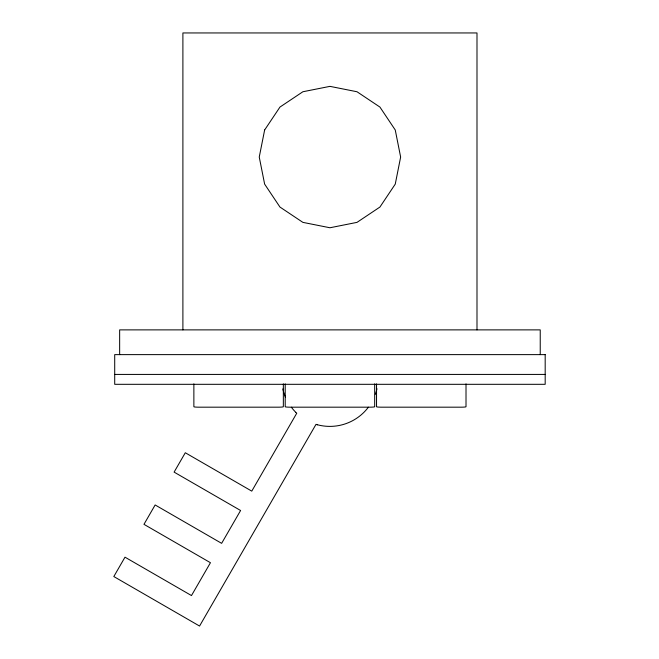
<?xml version="1.0" encoding="UTF-8"?>
<svg xmlns="http://www.w3.org/2000/svg" width="659" height="659" viewBox="0 0 659 659"><rect width="100%" height="100%" fill="white"/><g stroke="black" fill="none" stroke-linecap="round" stroke-linejoin="round"><path stroke-width="0.99" d="M114.707 374.419L545.182 374.419M317.251 424.849L316.015 424.338L199.562 626.05L113.818 576.543L124.996 557.176L191.481 595.563L210.443 562.712L143.967 524.333L155.145 504.959L221.63 543.346L240.593 510.494L174.108 472.116L185.294 452.749L251.771 491.128L296.756 413.218L295.693 412.402M540.232 354.624L540.232 329.879L119.65 329.879L119.65 354.624M476.992 329.879L476.992 32.95L182.897 32.95L182.897 329.879M466.012 383.892L466.012 406.751A4.951 0.428 0 0 1 461.069 407.18L381.487 407.18A4.951 0.428 0 0 1 376.536 406.751L376.536 383.892M374.683 383.892L374.683 406.751A4.951 0.428 0 0 1 369.732 407.18L290.149 407.18A4.951 0.428 0 0 1 285.207 406.751L285.207 383.892M283.345 383.892L283.345 406.751A4.951 0.428 0 0 1 278.403 407.18L198.82 407.18A4.951 0.428 0 0 1 193.87 406.751L193.87 383.892M376.956 388.728A48.28 48.28 0 0 1 375.333 394.329M368.397 407.196A48.28 48.28 0 0 1 317.284 424.726M295.784 412.312A48.28 48.28 0 0 1 291.344 407.213M285.52 397.196A48.28 48.28 0 0 1 282.81 388.917M264.63 130.004L259.251 157.056L264.63 184.116L279.951 207.05L302.893 222.371L329.945 227.759L356.997 222.371L379.93 207.05L395.26 184.116L400.639 157.056L395.26 130.004L379.93 107.071L356.997 91.749L329.945 86.362L302.893 91.749L279.951 107.071L264.63 130.004M545.182 354.624L114.707 354.624L114.707 384.312L545.182 384.312L545.182 354.624"/></g></svg>
